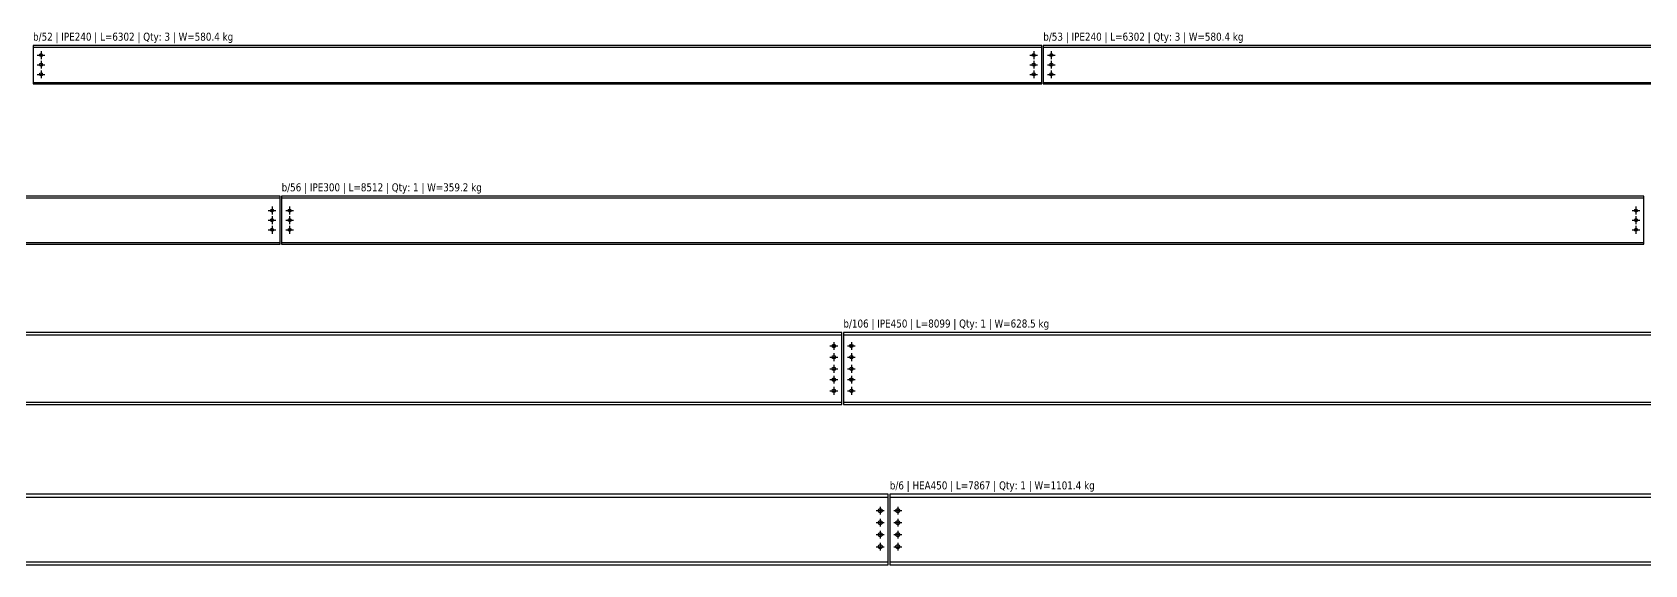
# Model space of a CAD drawing. Header units: millimetres. Extents: x 0 to 240831, y 0 to 45222.
# Drawn here: x 86524 to 96599, y 5000 to 8322 of the extents above; entities that cross this region are included whole.
import ezdxf
from ezdxf.enums import TextEntityAlignment as Align

# ---------------------------------------------------------------- set-up
doc = ezdxf.new("R2010")
doc.units = ezdxf.units.MM
doc.header["$LTSCALE"] = 1000
for name, color, linetype in [('HEA450', 2, 'Continuous'), ('IPE240', 2, 'Continuous'), ('IPE300', 2, 'Continuous'), ('IPE450', 2, 'Continuous'), ('PERFORACIONES', 1, 'Continuous'), ('TXT_GEN', 3, 'Continuous')]:
    doc.layers.add(name, color=color, linetype=linetype)
doc.styles.add('VERDNA', font='verdana.ttf', dxfattribs={"width": 0.8})

# ---------------------------------------------------------------- blocks, each defined once
blk = doc.blocks.new('D19')
at = {"layer": 'PERFORACIONES', "linetype": 'ByBlock'}
for p, q in [((-24.5, 0), (24.5, 0)), ((0, 24.5), (0, -24.5))]:
    blk.add_line(p, q, dxfattribs=at)
blk.add_circle((0, 0), 9.5, dxfattribs=at)
blk = doc.blocks.new('d22')
at = {"layer": 'PERFORACIONES', "linetype": 'ByBlock'}
for p, q in [((-24.5, 0), (24.5, 0)), ((0, 24.5), (0, -24.5))]:
    blk.add_line(p, q, dxfattribs=at)
blk.add_circle((0, 0), 11, dxfattribs=at)
blk = doc.blocks.new('d25')
at = {"layer": 'PERFORACIONES', "linetype": 'ByBlock'}
for p, q in [((-24.5, 0), (24.5, 0)), ((0, 24.5), (0, -24.5))]:
    blk.add_line(p, q, dxfattribs=at)
blk.add_circle((0, 0), 12.5, dxfattribs=at)

msp = doc.modelspace()

# ---------------------------------------------------------------- linework, layer by layer
at = {"layer": 'HEA450'}
for p, q in [((83771, 5422.5), (91872, 5422.5)), ((91882, 5422.5), (99749, 5422.5)), ((83771, 5017.5), (91872, 5017.5)), ((91882, 5017.5), (99749, 5017.5))]:
    msp.add_line(p, q, dxfattribs=at)
for points in [[(83771, 5000), (91872, 5000), (91872, 5440), (83771, 5440)], [(91882, 5000), (99749, 5000), (99749, 5440), (91882, 5440)]]:
    msp.add_lwpolyline(points, close=True, dxfattribs=at)
at = {"layer": 'IPE240'}
for p, q in [((86529, 8230), (92831, 8230)), ((92841, 8230), (99143, 8230)), ((86529, 8010), (92831, 8010)), ((92841, 8010), (99143, 8010))]:
    msp.add_line(p, q, dxfattribs=at)
for points in [[(86529, 8000), (92831, 8000), (92831, 8240), (86529, 8240)], [(92841, 8000), (99143, 8000), (99143, 8240), (92841, 8240)]]:
    msp.add_lwpolyline(points, close=True, dxfattribs=at)
at = {"layer": 'IPE300'}
for p, q in [((79537, 7289.3), (88072, 7289.3)), ((88082, 7289.3), (96594, 7289.3)), ((79537, 7010.7), (88072, 7010.7)), ((88082, 7010.7), (96594, 7010.7))]:
    msp.add_line(p, q, dxfattribs=at)
for points in [[(79537, 7000), (88072, 7000), (88072, 7300), (79537, 7300)], [(88082, 7000), (96594, 7000), (96594, 7300), (88082, 7300)]]:
    msp.add_lwpolyline(points, close=True, dxfattribs=at)
at = {"layer": 'IPE450'}
for p, q in [((83478, 6435.4), (91582, 6435.4)), ((91592, 6435.4), (99691, 6435.4)), ((83478, 6014.6), (91582, 6014.6)), ((91592, 6014.6), (99691, 6014.6))]:
    msp.add_line(p, q, dxfattribs=at)
for points in [[(83478, 6000), (91582, 6000), (91582, 6450), (83478, 6450)], [(91592, 6000), (99691, 6000), (99691, 6450), (91592, 6450)]]:
    msp.add_lwpolyline(points, close=True, dxfattribs=at)

# ---------------------------------------------------------------- block references
at = {"layer": 'HEA450'}
for p in [(91822, 5337.5), (91932, 5337.5), (91822, 5262.5), (91932, 5262.5), (91822, 5187.5), (91932, 5187.5), (91822, 5112.5), (91932, 5112.5)]:
    msp.add_blockref('d25', p, dxfattribs=at)
at = {"layer": 'IPE240'}
for p in [(86579, 8180), (92781, 8180), (92891, 8180), (86579, 8120), (86579, 8060), (92781, 8120), (92781, 8060), (92891, 8120), (92891, 8060)]:
    msp.add_blockref('D19', p, dxfattribs=at)
at = {"layer": 'IPE300'}
for p in [(88022, 7210), (88022, 7150), (88132, 7210), (88132, 7150), (96544, 7210), (96544, 7150), (88022, 7090), (88132, 7090), (96544, 7090)]:
    msp.add_blockref('D19', p, dxfattribs=at)
at = {"layer": 'IPE450'}
for p in [(91532, 6365), (91642, 6365), (91532, 6295), (91532, 6222.5), (91642, 6295), (91642, 6222.5), (91532, 6155), (91642, 6155), (91532, 6085), (91642, 6085)]:
    msp.add_blockref('d22', p, dxfattribs=at)

# ---------------------------------------------------------------- texts
at = {"layer": 'TXT_GEN', "style": 'VERDNA', "width": 0.8}
for s, p in [('b/52 | IPE240 | L=6302 | Qty: 3 | W=580.4 kg', (86529, 8255)), ('b/53 | IPE240 | L=6302 | Qty: 3 | W=580.4 kg', (92841, 8255)), ('b/56 | IPE300 | L=8512 | Qty: 1 | W=359.2 kg', (88082, 7315)), ('b/106 | IPE450 | L=8099 | Qty: 1 | W=628.5 kg', (91592, 6465)), ('b/6 | HEA450 | L=7867 | Qty: 1 | W=1101.4 kg', (91882, 5455))]:
    msp.add_text(s, height=50, dxfattribs=at).set_placement(p, align=Align.BOTTOM_LEFT)

doc.saveas('drawing.dxf')
